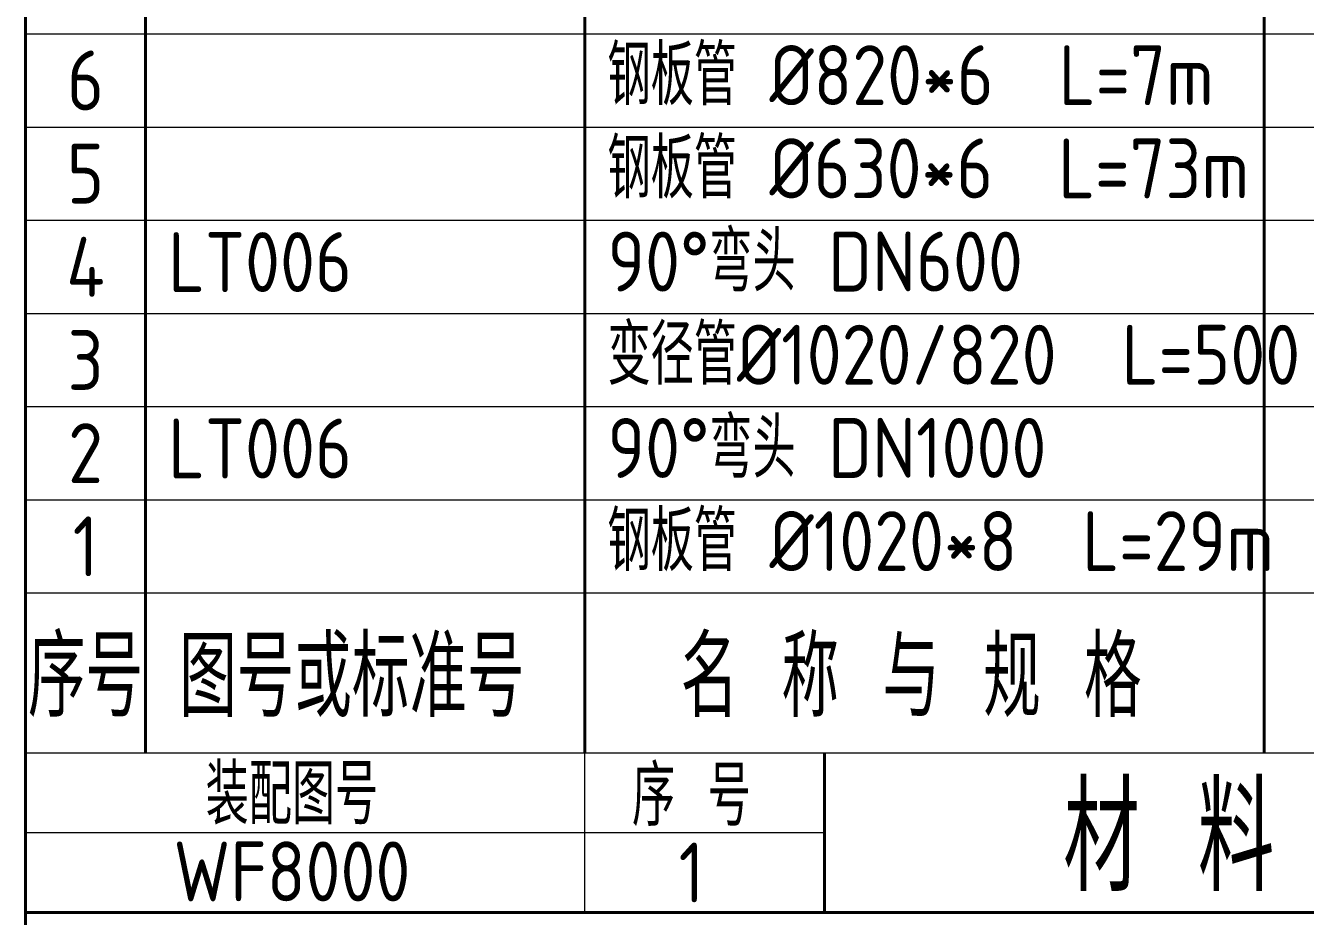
# Model space of a CAD drawing. Header units: millimetres. Extents: x 188205 to 604756, y -401673 to 15123.
# Drawn here: x 385024 to 391271, y -376315 to -371966 of the extents above; entities that cross this region are included whole.
import ezdxf
from ezdxf.enums import TextEntityAlignment as Align

# ---------------------------------------------------------------- set-up
doc = ezdxf.new("R2010")
doc.units = ezdxf.units.MM
doc.header["$LTSCALE"] = 500
for name, color, linetype, lineweight in [('SHI', 7, 'Continuous', 40), ('WEN', 3, 'Continuous', 20), ('XI', 2, 'Continuous', 20)]:
    doc.layers.add(name, color=color, linetype=linetype, lineweight=lineweight)
doc.styles.add('GB', font='gbenor.shx', dxfattribs={"bigfont": 'gbcbig.shx'})

msp = doc.modelspace()

# ---------------------------------------------------------------- linework, layer by layer
at = {"layer": 'SHI'}
for p, q in [((385023.636, -366090.955), (385023.636, -376295.955)), ((385608.636, -375515.955), (385608.636, -366090.955)), ((387753.636, -375515.955), (387753.636, -366090.955)), ((391068.636, -375515.955), (391068.636, -366090.955)), ((388923.636, -376295.955), (388923.636, -375515.955)), ((385023.636, -376295.955), (385023.636, -378635.955)), ((385023.636, -376295.955), (396723.636, -376295.955)), ((385023.636, -376295.955), (396723.636, -376295.955))]:
    msp.add_line(p, q, dxfattribs=at)
at = {"layer": 'XI'}
for p, q in [((385023.636, -372005.955), (396723.636, -372005.955)), ((385023.636, -372460.955), (396723.636, -372460.955)), ((385023.636, -372915.955), (396723.636, -372915.955)), ((385023.636, -373370.955), (396723.636, -373370.955)), ((385023.636, -373825.955), (396723.636, -373825.955)), ((385023.636, -374280.955), (396723.636, -374280.955)), ((385023.636, -374735.955), (396723.636, -374735.955)), ((385023.636, -375515.955), (396723.636, -375515.955)), ((387753.636, -376295.955), (387753.636, -375515.955)), ((385023.636, -375905.955), (388923.636, -375905.955))]:
    msp.add_line(p, q, dxfattribs=at)

# ---------------------------------------------------------------- texts
at = {"layer": 'SHI', "style": 'GB'}
for s, p in [('6', (385316.136, -372233.455)), ('5', (385316.136, -372688.455)), ('4', (385316.136, -373143.455)), ('3', (385316.136, -373598.455)), ('2', (385316.136, -374053.455)), ('1', (385316.136, -374508.455))]:
    msp.add_text(s, height=292.5, dxfattribs=at).set_placement(p, align=Align.MIDDLE)
at = {"layer": 'WEN', "style": 'GB'}
for s, p in [('钢板管 %%C820*6  L=7m', (387864.136, -372354.206)), ('钢板管 %%C630*6  L=73m', (387864.136, -372809.206)), ('90%%D弯头 DN600', (387864.136, -373264.206)), ('LT006', (385719.136, -373266.643)), ('变径管%%C1020/820  L=500', (387864.136, -373719.206)), ('LT006', (385719.136, -374176.643)), ('90%%D弯头 DN1000', (387864.136, -374174.206)), ('钢板管 %%C1020*8  L=29m', (387864.136, -374629.206))]:
    msp.add_text(s, height=292.5, dxfattribs=at).set_placement(p)
for s, height, p in [('序号', 390, (385316.136, -375123.929)), ('图号或标准号', 390, (386616.136, -375125.955)), ('名 称 与 规 格', 390, (389346.136, -375125.955)), ('装配图号', 292.5, (386323.636, -375705.159)), ('序 号', 292.5, (388273.636, -375710.955)), ('材 料 明 细 表', 520, (391588.636, -375905.955)), ('WF8000', 292.5, (386323.636, -376095.159)), ('1', 292.5, (388273.636, -376100.955))]:
    msp.add_text(s, height=height, dxfattribs=at).set_placement(p, align=Align.MIDDLE)

doc.saveas('drawing.dxf')
